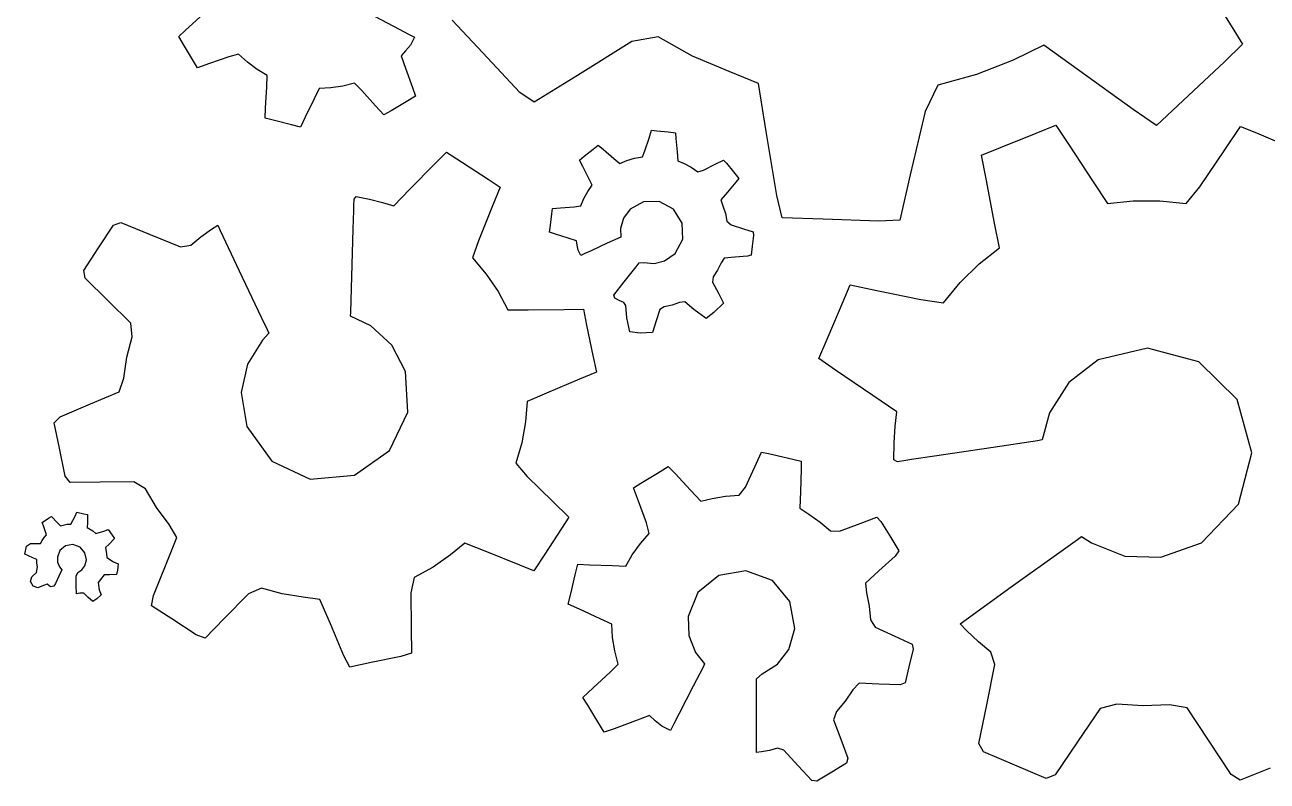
# Model space of a CAD drawing. Header units: metres. Extents: x 523 to 912, y 992 to 1102.
# Drawn here: x 781.28 to 794.73, y 1052.66 to 1060.85 of the extents above; entities that cross this region are included whole.
import ezdxf

# ---------------------------------------------------------------- set-up
doc = ezdxf.new("R2010")
doc.units = ezdxf.units.M

msp = doc.modelspace()

# ---------------------------------------------------------------- linework, layer by layer
at = {"layer": 'COMPONENT1'}
for p, q in [((783.018, 1060.788, 0), (783.18, 1060.935, 0)), ((785.074, 1060.939, 0), (785.333, 1060.802, 0)), ((786.238, 1060.547, 0), (785.908, 1060.9, 0)), ((794.225, 1061.02, 0), (794.461, 1060.64, 0)), ((782.949, 1060.723, 0), (783.018, 1060.788, 0)), ((785.333, 1060.802, 0), (785.435, 1060.749, 0)), ((783.011, 1060.619, 0), (782.949, 1060.723, 0)), ((785.456, 1060.631, 0), (785.402, 1060.569, 0)), ((785.435, 1060.749, 0), (785.497, 1060.716, 0)), ((785.497, 1060.716, 0), (785.456, 1060.631, 0)), ((787.852, 1060.668, 0), (787.264, 1060.303, 0)), ((788.135, 1060.72, 0), (787.852, 1060.668, 0)), ((788.508, 1060.512, 0), (788.135, 1060.72, 0)), ((792.311, 1060.629, 0), (791.979, 1060.469, 0)), ((792.697, 1060.351, 0), (792.311, 1060.629, 0)), ((794.461, 1060.64, 0), (794.263, 1060.449, 0)), ((783.108, 1060.457, 0), (783.011, 1060.619, 0)), ((783.49, 1060.505, 0), (783.282, 1060.431, 0)), ((783.594, 1060.533, 0), (783.49, 1060.505, 0)), ((783.69, 1060.445, 0), (783.594, 1060.533, 0)), ((785.402, 1060.569, 0), (785.353, 1060.515, 0)), ((785.353, 1060.515, 0), (785.401, 1060.38, 0)), ((786.64, 1060.117, 0), (786.238, 1060.547, 0)), ((788.905, 1060.344, 0), (788.508, 1060.512, 0)), ((783.152, 1060.385, 0), (783.108, 1060.457, 0)), ((783.282, 1060.431, 0), (783.152, 1060.385, 0)), ((783.797, 1060.367, 0), (783.69, 1060.445, 0)), ((783.906, 1060.303, 0), (783.797, 1060.367, 0)), ((785.401, 1060.38, 0), (785.476, 1060.17, 0)), ((791.979, 1060.469, 0), (791.58, 1060.311, 0)), ((794.263, 1060.449, 0), (793.816, 1060.031, 0)), ((783.899, 1060.174, 0), (783.906, 1060.303, 0)), ((787.264, 1060.303, 0), (786.794, 1060.011, 0)), ((789.221, 1060.216, 0), (788.905, 1060.344, 0)), ((791.58, 1060.311, 0), (791.162, 1060.195, 0)), ((793.275, 1059.935, 0), (792.697, 1060.351, 0)), ((783.888, 1059.953, 0), (783.899, 1060.174, 0)), ((784.466, 1060.162, 0), (784.412, 1060.05, 0)), ((784.595, 1060.167, 0), (784.466, 1060.162, 0)), ((784.724, 1060.186, 0), (784.595, 1060.167, 0)), ((784.85, 1060.218, 0), (784.724, 1060.186, 0)), ((784.929, 1060.139, 0), (784.85, 1060.218, 0)), ((785.078, 1059.974, 0), (784.929, 1060.139, 0)), ((785.476, 1060.17, 0), (785.508, 1060.076, 0)), ((786.794, 1060.011, 0), (786.64, 1060.117, 0)), ((789.306, 1059.694, 0), (789.221, 1060.216, 0)), ((791.162, 1060.195, 0), (791.025, 1059.913, 0)), ((784.412, 1060.05, 0), (784.317, 1059.85, 0)), ((785.168, 1059.874, 0), (785.078, 1059.974, 0)), ((785.407, 1060.016, 0), (785.245, 1059.919, 0)), ((785.508, 1060.076, 0), (785.407, 1060.016, 0)), ((793.816, 1060.031, 0), (793.527, 1059.761, 0)), ((783.883, 1059.839, 0), (783.888, 1059.953, 0)), ((783.985, 1059.814, 0), (783.883, 1059.839, 0)), ((784.317, 1059.85, 0), (784.266, 1059.742, 0)), ((785.245, 1059.919, 0), (785.168, 1059.874, 0)), ((791.025, 1059.913, 0), (790.864, 1059.225, 0)), ((793.527, 1059.761, 0), (793.275, 1059.935, 0)), ((784.168, 1059.767, 0), (783.985, 1059.814, 0)), ((784.266, 1059.742, 0), (784.168, 1059.767, 0)), ((788.037, 1059.624, 0), (788.065, 1059.71, 0)), ((788.065, 1059.71, 0), (788.12, 1059.704, 0)), ((788.12, 1059.704, 0), (788.243, 1059.69, 0)), ((788.243, 1059.69, 0), (788.322, 1059.681, 0)), ((789.419, 1059.003, 0), (789.306, 1059.694, 0)), ((792.226, 1059.678, 0), (792.44, 1059.765, 0)), ((792.44, 1059.765, 0), (792.577, 1059.557, 0)), ((794.269, 1059.498, 0), (794.438, 1059.748, 0)), ((794.438, 1059.748, 0), (794.61, 1059.679, 0)), ((787.992, 1059.486, 0), (788.037, 1059.624, 0)), ((788.322, 1059.681, 0), (788.328, 1059.619, 0)), ((788.328, 1059.619, 0), (788.34, 1059.475, 0)), ((791.841, 1059.522, 0), (792.226, 1059.678, 0)), ((792.577, 1059.557, 0), (792.844, 1059.151, 0)), ((794.61, 1059.679, 0), (794.99, 1059.519, 0)), ((785.722, 1059.348, 0), (785.846, 1059.472, 0)), ((785.846, 1059.472, 0), (786.019, 1059.359, 0)), ((787.283, 1059.386, 0), (787.336, 1059.427, 0)), ((787.336, 1059.427, 0), (787.433, 1059.504, 0)), ((787.433, 1059.504, 0), (787.488, 1059.547, 0)), ((787.488, 1059.547, 0), (787.545, 1059.499, 0)), ((787.545, 1059.499, 0), (787.656, 1059.404, 0)), ((787.88, 1059.405, 0), (787.965, 1059.42, 0)), ((787.965, 1059.42, 0), (787.992, 1059.486, 0)), ((788.34, 1059.475, 0), (788.348, 1059.379, 0)), ((791.636, 1059.438, 0), (791.841, 1059.522, 0)), ((791.685, 1059.182, 0), (791.636, 1059.438, 0)), ((793.998, 1059.098, 0), (794.269, 1059.498, 0)), ((785.45, 1059.07, 0), (785.722, 1059.348, 0)), ((786.019, 1059.359, 0), (786.296, 1059.178, 0)), ((787.319, 1059.316, 0), (787.283, 1059.386, 0)), ((787.386, 1059.186, 0), (787.319, 1059.316, 0)), ((787.656, 1059.404, 0), (787.72, 1059.35, 0)), ((787.72, 1059.35, 0), (787.797, 1059.381, 0)), ((787.797, 1059.381, 0), (787.88, 1059.405, 0)), ((788.348, 1059.379, 0), (788.416, 1059.349, 0)), ((788.416, 1059.349, 0), (788.492, 1059.308, 0)), ((788.492, 1059.308, 0), (788.565, 1059.259, 0)), ((788.626, 1059.275, 0), (788.754, 1059.34, 0)), ((788.754, 1059.34, 0), (788.844, 1059.386, 0)), ((788.844, 1059.386, 0), (788.875, 1059.352, 0)), ((788.875, 1059.352, 0), (788.951, 1059.257, 0)), ((786.296, 1059.178, 0), (786.425, 1059.091, 0)), ((787.423, 1059.114, 0), (787.386, 1059.186, 0)), ((788.565, 1059.259, 0), (788.626, 1059.275, 0)), ((788.951, 1059.257, 0), (789.007, 1059.187, 0)), ((789.007, 1059.187, 0), (788.977, 1059.146, 0)), ((790.864, 1059.225, 0), (790.75, 1058.735, 0)), ((791.777, 1058.704, 0), (791.685, 1059.182, 0)), ((792.844, 1059.151, 0), (792.999, 1058.916, 0)), ((785.274, 1058.89, 0), (785.45, 1059.07, 0)), ((786.425, 1059.091, 0), (786.337, 1058.873, 0)), ((787.332, 1058.969, 0), (787.374, 1059.044, 0)), ((787.374, 1059.044, 0), (787.423, 1059.114, 0)), ((788.885, 1059.038, 0), (788.815, 1058.957, 0)), ((788.977, 1059.146, 0), (788.885, 1059.038, 0)), ((793.85, 1058.914, 0), (793.998, 1059.098, 0)), ((784.842, 1058.84, 0), (784.844, 1058.89, 0)), ((784.844, 1058.89, 0), (784.846, 1058.964, 0)), ((784.846, 1058.964, 0), (784.869, 1058.991, 0)), ((784.869, 1058.991, 0), (785.011, 1058.963, 0)), ((785.011, 1058.963, 0), (785.151, 1058.927, 0)), ((785.151, 1058.927, 0), (785.274, 1058.89, 0)), ((787.08, 1058.87, 0), (787.225, 1058.881, 0)), ((787.225, 1058.881, 0), (787.298, 1058.891, 0)), ((787.298, 1058.891, 0), (787.332, 1058.969, 0)), ((787.976, 1058.935, 0), (787.832, 1058.854, 0)), ((788.148, 1058.938, 0), (787.976, 1058.935, 0)), ((788.301, 1058.855, 0), (788.148, 1058.938, 0)), ((788.815, 1058.957, 0), (788.837, 1058.891, 0)), ((788.837, 1058.891, 0), (788.863, 1058.808, 0)), ((789.479, 1058.76, 0), (789.419, 1059.003, 0)), ((792.999, 1058.916, 0), (793.276, 1058.944, 0)), ((793.276, 1058.944, 0), (793.565, 1058.944, 0)), ((793.565, 1058.944, 0), (793.85, 1058.914, 0)), ((784.836, 1058.639, 0), (784.842, 1058.84, 0)), ((786.337, 1058.873, 0), (786.191, 1058.511, 0)), ((786.97, 1058.681, 0), (786.984, 1058.805, 0)), ((786.984, 1058.805, 0), (786.992, 1058.863, 0)), ((786.992, 1058.863, 0), (787.08, 1058.87, 0)), ((787.761, 1058.757, 0), (787.729, 1058.644, 0)), ((787.832, 1058.854, 0), (787.761, 1058.757, 0)), ((788.395, 1058.703, 0), (788.301, 1058.855, 0)), ((788.863, 1058.808, 0), (788.88, 1058.723, 0)), ((789.921, 1058.745, 0), (789.479, 1058.76, 0)), ((790.523, 1058.724, 0), (789.921, 1058.745, 0)), ((782.079, 1058.435, 0), (782.241, 1058.683, 0)), ((782.241, 1058.683, 0), (782.322, 1058.709, 0)), ((782.322, 1058.709, 0), (782.638, 1058.581, 0)), ((783.187, 1058.554, 0), (783.301, 1058.637, 0)), ((783.301, 1058.637, 0), (783.369, 1058.681, 0)), ((783.369, 1058.681, 0), (783.396, 1058.624, 0)), ((783.396, 1058.624, 0), (783.603, 1058.188, 0)), ((784.82, 1058.125, 0), (784.836, 1058.639, 0)), ((786.961, 1058.604, 0), (786.97, 1058.681, 0)), ((787.729, 1058.644, 0), (787.73, 1058.553, 0)), ((788.401, 1058.531, 0), (788.395, 1058.703, 0)), ((788.88, 1058.723, 0), (788.925, 1058.686, 0)), ((788.925, 1058.686, 0), (789.058, 1058.643, 0)), ((789.058, 1058.643, 0), (789.164, 1058.609, 0)), ((790.75, 1058.735, 0), (790.523, 1058.724, 0)), ((791.829, 1058.437, 0), (791.777, 1058.704, 0)), ((782.638, 1058.581, 0), (782.966, 1058.448, 0)), ((783.079, 1058.464, 0), (783.187, 1058.554, 0)), ((786.191, 1058.511, 0), (786.127, 1058.326, 0)), ((787.023, 1058.584, 0), (786.961, 1058.604, 0)), ((787.162, 1058.539, 0), (787.023, 1058.584, 0)), ((787.252, 1058.51, 0), (787.162, 1058.539, 0)), ((787.26, 1058.463, 0), (787.252, 1058.51, 0)), ((787.585, 1058.486, 0), (787.41, 1058.405, 0)), ((787.73, 1058.553, 0), (787.585, 1058.486, 0)), ((788.32, 1058.376, 0), (788.401, 1058.531, 0)), ((789.168, 1058.571, 0), (789.154, 1058.453, 0)), ((789.164, 1058.609, 0), (789.168, 1058.571, 0)), ((781.919, 1058.19, 0), (782.079, 1058.435, 0)), ((782.966, 1058.448, 0), (783.079, 1058.464, 0)), ((787.271, 1058.41, 0), (787.26, 1058.463, 0)), ((787.299, 1058.354, 0), (787.271, 1058.41, 0)), ((787.341, 1058.373, 0), (787.299, 1058.354, 0)), ((787.41, 1058.405, 0), (787.341, 1058.373, 0)), ((788.206, 1058.295, 0), (788.32, 1058.376, 0)), ((789.103, 1058.345, 0), (788.965, 1058.334, 0)), ((789.143, 1058.356, 0), (789.103, 1058.345, 0)), ((789.154, 1058.453, 0), (789.143, 1058.356, 0)), ((791.608, 1058.261, 0), (791.829, 1058.437, 0)), ((786.127, 1058.326, 0), (786.274, 1058.152, 0)), ((787.768, 1058.067, 0), (787.896, 1058.231, 0)), ((787.896, 1058.231, 0), (787.93, 1058.275, 0)), ((787.93, 1058.275, 0), (787.978, 1058.277, 0)), ((787.978, 1058.277, 0), (788.093, 1058.266, 0)), ((788.093, 1058.266, 0), (788.206, 1058.295, 0)), ((788.817, 1058.272, 0), (788.777, 1058.195, 0)), ((788.849, 1058.324, 0), (788.817, 1058.272, 0)), ((788.965, 1058.334, 0), (788.849, 1058.324, 0)), ((791.403, 1058.059, 0), (791.608, 1058.261, 0)), ((781.934, 1058.106, 0), (781.919, 1058.19, 0)), ((782.18, 1057.865, 0), (781.934, 1058.106, 0)), ((783.603, 1058.188, 0), (783.841, 1057.686, 0)), ((784.808, 1057.738, 0), (784.82, 1058.125, 0)), ((786.274, 1058.152, 0), (786.403, 1057.962, 0)), ((788.73, 1058.123, 0), (788.725, 1058.066, 0)), ((788.777, 1058.195, 0), (788.73, 1058.123, 0)), ((786.403, 1057.962, 0), (786.51, 1057.763, 0)), ((787.656, 1057.924, 0), (787.768, 1058.067, 0)), ((788.725, 1058.066, 0), (788.787, 1057.945, 0)), ((788.787, 1057.945, 0), (788.843, 1057.837, 0)), ((790.137, 1057.855, 0), (790.214, 1058.034, 0)), ((790.214, 1058.034, 0), (790.502, 1057.974, 0)), ((790.502, 1057.974, 0), (790.979, 1057.876, 0)), ((791.222, 1057.839, 0), (791.403, 1058.059, 0)), ((782.43, 1057.621, 0), (782.18, 1057.865, 0)), ((787.668, 1057.89, 0), (787.656, 1057.924, 0)), ((787.715, 1057.866, 0), (787.668, 1057.89, 0)), ((787.763, 1057.845, 0), (787.715, 1057.866, 0)), ((787.787, 1057.81, 0), (787.763, 1057.845, 0)), ((787.798, 1057.677, 0), (787.787, 1057.81, 0)), ((788.286, 1057.816, 0), (788.202, 1057.797, 0)), ((788.367, 1057.843, 0), (788.286, 1057.816, 0)), ((788.425, 1057.85, 0), (788.367, 1057.843, 0)), ((788.521, 1057.768, 0), (788.425, 1057.85, 0)), ((788.843, 1057.837, 0), (788.738, 1057.736, 0)), ((789.976, 1057.474, 0), (790.137, 1057.855, 0)), ((790.979, 1057.876, 0), (791.222, 1057.839, 0)), ((783.841, 1057.686, 0), (783.904, 1057.552, 0)), ((784.806, 1057.697, 0), (784.808, 1057.738, 0)), ((785.026, 1057.593, 0), (784.806, 1057.697, 0)), ((786.51, 1057.763, 0), (786.728, 1057.765, 0)), ((786.728, 1057.765, 0), (787.117, 1057.769, 0)), ((787.117, 1057.769, 0), (787.326, 1057.771, 0)), ((787.326, 1057.771, 0), (787.362, 1057.597, 0)), ((787.83, 1057.527, 0), (787.798, 1057.677, 0)), ((788.155, 1057.768, 0), (788.114, 1057.644, 0)), ((788.202, 1057.797, 0), (788.155, 1057.768, 0)), ((788.656, 1057.671, 0), (788.521, 1057.768, 0)), ((788.738, 1057.736, 0), (788.656, 1057.671, 0)), ((782.442, 1057.472, 0), (782.43, 1057.621, 0)), ((783.904, 1057.552, 0), (783.923, 1057.513, 0)), ((785.255, 1057.381, 0), (785.026, 1057.593, 0)), ((787.362, 1057.597, 0), (787.43, 1057.272, 0)), ((788.114, 1057.644, 0), (788.075, 1057.521, 0)), ((782.386, 1057.251, 0), (782.442, 1057.472, 0)), ((783.854, 1057.436, 0), (783.69, 1057.175, 0)), ((783.923, 1057.513, 0), (783.854, 1057.436, 0)), ((787.94, 1057.514, 0), (787.83, 1057.527, 0)), ((788.075, 1057.521, 0), (787.94, 1057.514, 0)), ((789.876, 1057.237, 0), (789.976, 1057.474, 0)), ((785.402, 1057.096, 0), (785.255, 1057.381, 0)), ((787.43, 1057.272, 0), (787.468, 1057.091, 0)), ((793.433, 1057.351, 0), (792.898, 1057.223, 0)), ((793.986, 1057.201, 0), (793.433, 1057.351, 0)), ((782.353, 1057.024, 0), (782.386, 1057.251, 0)), ((783.69, 1057.175, 0), (783.623, 1056.87, 0)), ((790.055, 1057.112, 0), (789.876, 1057.237, 0)), ((792.898, 1057.223, 0), (792.579, 1056.979, 0)), ((794.4, 1056.793, 0), (793.986, 1057.201, 0)), ((782.301, 1056.877, 0), (782.353, 1057.024, 0)), ((785.426, 1056.656, 0), (785.402, 1057.096, 0)), ((787.284, 1057.013, 0), (786.926, 1056.861, 0)), ((787.468, 1057.091, 0), (787.284, 1057.013, 0)), ((790.458, 1056.839, 0), (790.055, 1057.112, 0)), ((781.993, 1056.746, 0), (782.301, 1056.877, 0)), ((783.623, 1056.87, 0), (783.683, 1056.502, 0)), ((792.579, 1056.979, 0), (792.37, 1056.649, 0)), ((781.664, 1056.607, 0), (781.993, 1056.746, 0)), ((786.719, 1056.773, 0), (786.701, 1056.551, 0)), ((786.926, 1056.861, 0), (786.719, 1056.773, 0)), ((790.719, 1056.662, 0), (790.458, 1056.839, 0)), ((794.559, 1056.216, 0), (794.4, 1056.793, 0)), ((781.6, 1056.54, 0), (781.664, 1056.607, 0)), ((785.228, 1056.243, 0), (785.426, 1056.656, 0)), ((790.702, 1056.504, 0), (790.719, 1056.662, 0)), ((792.37, 1056.649, 0), (792.292, 1056.356, 0)), ((781.658, 1056.266, 0), (781.6, 1056.54, 0)), ((783.683, 1056.502, 0), (783.955, 1056.126, 0)), ((786.701, 1056.551, 0), (786.66, 1056.324, 0)), ((790.688, 1056.324, 0), (790.702, 1056.504, 0)), ((786.66, 1056.324, 0), (786.595, 1056.104, 0)), ((790.687, 1056.142, 0), (790.688, 1056.324, 0)), ((792.242, 1056.348, 0), (791.762, 1056.276, 0)), ((792.292, 1056.356, 0), (792.242, 1056.348, 0)), ((781.72, 1055.966, 0), (781.658, 1056.266, 0)), ((784.848, 1055.975, 0), (785.228, 1056.243, 0)), ((789.181, 1056.066, 0), (789.254, 1056.223, 0)), ((789.254, 1056.223, 0), (789.331, 1056.211, 0)), ((789.331, 1056.211, 0), (789.533, 1056.163, 0)), ((791.762, 1056.276, 0), (791.127, 1056.181, 0)), ((794.416, 1055.661, 0), (794.559, 1056.216, 0)), ((783.955, 1056.126, 0), (784.371, 1055.933, 0)), ((786.595, 1056.104, 0), (786.719, 1055.961, 0)), ((788.129, 1055.998, 0), (788.245, 1056.069, 0)), ((788.245, 1056.069, 0), (788.318, 1055.993, 0)), ((789.08, 1055.845, 0), (789.181, 1056.066, 0)), ((789.533, 1056.163, 0), (789.682, 1056.127, 0)), ((789.682, 1056.127, 0), (789.685, 1056.041, 0)), ((790.725, 1056.121, 0), (790.687, 1056.142, 0)), ((790.815, 1056.134, 0), (790.725, 1056.121, 0)), ((790.878, 1056.143, 0), (790.815, 1056.134, 0)), ((791.127, 1056.181, 0), (790.878, 1056.143, 0)), ((781.774, 1055.897, 0), (781.72, 1055.966, 0)), ((784.371, 1055.933, 0), (784.848, 1055.975, 0)), ((786.719, 1055.961, 0), (786.995, 1055.69, 0)), ((787.949, 1055.888, 0), (788.129, 1055.998, 0)), ((788.318, 1055.993, 0), (788.485, 1055.812, 0)), ((789.685, 1056.041, 0), (789.676, 1055.8, 0)), ((782.097, 1055.9, 0), (781.774, 1055.897, 0)), ((782.46, 1055.904, 0), (782.097, 1055.9, 0)), ((782.589, 1055.826, 0), (782.46, 1055.904, 0)), ((782.706, 1055.626, 0), (782.589, 1055.826, 0)), ((787.868, 1055.837, 0), (787.949, 1055.888, 0)), ((787.922, 1055.692, 0), (787.868, 1055.837, 0)), ((788.485, 1055.812, 0), (788.596, 1055.692, 0)), ((789.014, 1055.759, 0), (789.08, 1055.845, 0)), ((789.676, 1055.8, 0), (789.668, 1055.617, 0)), ((786.995, 1055.69, 0), (787.168, 1055.521, 0)), ((788.008, 1055.46, 0), (787.922, 1055.692, 0)), ((788.596, 1055.692, 0), (788.719, 1055.723, 0)), ((788.719, 1055.723, 0), (788.864, 1055.749, 0)), ((788.864, 1055.749, 0), (789.014, 1055.759, 0)), ((794.014, 1055.242, 0), (794.416, 1055.661, 0)), ((781.539, 1055.509, 0), (781.57, 1055.528, 0)), ((781.57, 1055.528, 0), (781.636, 1055.459, 0)), ((781.78, 1055.446, 0), (781.825, 1055.53, 0)), ((781.825, 1055.53, 0), (781.844, 1055.573, 0)), ((781.844, 1055.573, 0), (781.92, 1055.558, 0)), ((781.92, 1055.558, 0), (781.961, 1055.549, 0)), ((781.961, 1055.549, 0), (781.96, 1055.46, 0)), ((782.842, 1055.441, 0), (782.706, 1055.626, 0)), ((787.168, 1055.521, 0), (787.089, 1055.396, 0)), ((789.668, 1055.617, 0), (789.766, 1055.552, 0)), ((789.766, 1055.552, 0), (789.888, 1055.468, 0)), ((790.323, 1055.453, 0), (790.502, 1055.519, 0)), ((790.502, 1055.519, 0), (790.546, 1055.472, 0)), ((781.469, 1055.464, 0), (781.539, 1055.509, 0)), ((781.484, 1055.425, 0), (781.469, 1055.464, 0)), ((781.517, 1055.331, 0), (781.484, 1055.425, 0)), ((781.636, 1055.459, 0), (781.667, 1055.427, 0)), ((781.667, 1055.427, 0), (781.74, 1055.443, 0)), ((781.74, 1055.443, 0), (781.78, 1055.446, 0)), ((781.96, 1055.46, 0), (781.958, 1055.41, 0)), ((781.958, 1055.41, 0), (782.019, 1055.371, 0)), ((782.137, 1055.368, 0), (782.185, 1055.386, 0)), ((782.185, 1055.386, 0), (782.227, 1055.327, 0)), ((782.928, 1055.301, 0), (782.842, 1055.441, 0)), ((787.089, 1055.396, 0), (786.908, 1055.12, 0)), ((788.04, 1055.344, 0), (788.008, 1055.46, 0)), ((789.888, 1055.468, 0), (790, 1055.372, 0)), ((790.099, 1055.37, 0), (790.323, 1055.453, 0)), ((790.546, 1055.472, 0), (790.653, 1055.299, 0)), ((781.45, 1055.234, 0), (781.468, 1055.268, 0)), ((781.468, 1055.268, 0), (781.491, 1055.301, 0)), ((781.491, 1055.301, 0), (781.517, 1055.331, 0)), ((782.019, 1055.371, 0), (782.049, 1055.345, 0)), ((782.049, 1055.345, 0), (782.137, 1055.368, 0)), ((782.251, 1055.289, 0), (782.193, 1055.229, 0)), ((782.227, 1055.327, 0), (782.251, 1055.289, 0)), ((782.811, 1055.013, 0), (782.928, 1055.301, 0)), ((787.943, 1055.234, 0), (788.04, 1055.344, 0)), ((790, 1055.372, 0), (790.099, 1055.37, 0)), ((790.653, 1055.299, 0), (790.74, 1055.157, 0)), ((792.522, 1055.171, 0), (792.673, 1055.279, 0)), ((792.673, 1055.279, 0), (792.716, 1055.31, 0)), ((792.716, 1055.31, 0), (792.826, 1055.243, 0)), ((781.282, 1055.12, 0), (781.301, 1055.206, 0)), ((781.315, 1055.105, 0), (781.282, 1055.12, 0)), ((781.301, 1055.206, 0), (781.343, 1055.237, 0)), ((781.343, 1055.237, 0), (781.41, 1055.235, 0)), ((781.41, 1055.235, 0), (781.45, 1055.234, 0)), ((781.662, 1055.159, 0), (781.634, 1055.088, 0)), ((781.723, 1055.21, 0), (781.662, 1055.159, 0)), ((781.802, 1055.225, 0), (781.723, 1055.21, 0)), ((781.881, 1055.197, 0), (781.802, 1055.225, 0)), ((781.932, 1055.136, 0), (781.881, 1055.197, 0)), ((781.948, 1055.057, 0), (781.932, 1055.136, 0)), ((782.193, 1055.229, 0), (782.154, 1055.192, 0)), ((782.154, 1055.192, 0), (782.166, 1055.125, 0)), ((782.166, 1055.125, 0), (782.17, 1055.085, 0)), ((785.889, 1055.114, 0), (785.701, 1054.98, 0)), ((786.043, 1055.24, 0), (785.889, 1055.114, 0)), ((786.281, 1055.144, 0), (786.043, 1055.24, 0)), ((786.637, 1055, 0), (786.281, 1055.144, 0)), ((786.908, 1055.12, 0), (786.791, 1054.941, 0)), ((787.786, 1054.991, 0), (787.856, 1055.114, 0)), ((787.856, 1055.114, 0), (787.943, 1055.234, 0)), ((790.74, 1055.157, 0), (790.699, 1055.1, 0)), ((791.957, 1054.765, 0), (792.522, 1055.171, 0)), ((792.826, 1055.243, 0), (793.185, 1055.1, 0)), ((793.575, 1055.086, 0), (794.014, 1055.242, 0)), ((781.376, 1055.078, 0), (781.315, 1055.105, 0)), ((781.411, 1055.063, 0), (781.376, 1055.078, 0)), ((781.407, 1054.921, 0), (781.42, 1054.984, 0)), ((781.413, 1055.023, 0), (781.411, 1055.063, 0)), ((781.42, 1054.984, 0), (781.413, 1055.023, 0)), ((781.634, 1055.088, 0), (781.636, 1055.032, 0)), ((781.636, 1055.032, 0), (781.657, 1054.982, 0)), ((781.657, 1054.982, 0), (781.684, 1054.95, 0)), ((781.899, 1054.952, 0), (781.931, 1054.995, 0)), ((781.931, 1054.995, 0), (781.948, 1055.057, 0)), ((782.17, 1055.085, 0), (782.242, 1055.038, 0)), ((782.242, 1055.038, 0), (782.293, 1055.015, 0)), ((782.293, 1055.015, 0), (782.285, 1054.948, 0)), ((782.673, 1054.671, 0), (782.811, 1055.013, 0)), ((785.701, 1054.98, 0), (785.496, 1054.866, 0)), ((786.791, 1054.941, 0), (786.637, 1055, 0)), ((787.239, 1054.896, 0), (787.266, 1055.011, 0)), ((787.266, 1055.011, 0), (787.394, 1055.006, 0)), ((787.394, 1055.006, 0), (787.642, 1054.996, 0)), ((787.642, 1054.996, 0), (787.786, 1054.991, 0)), ((790.699, 1055.1, 0), (790.525, 1054.94, 0)), ((793.185, 1055.1, 0), (793.575, 1055.086, 0)), ((781.342, 1054.824, 0), (781.358, 1054.875, 0)), ((781.358, 1054.875, 0), (781.407, 1054.921, 0)), ((781.651, 1054.883, 0), (781.612, 1054.803, 0)), ((781.684, 1054.95, 0), (781.651, 1054.883, 0)), ((781.838, 1054.882, 0), (781.854, 1054.922, 0)), ((781.839, 1054.785, 0), (781.838, 1054.882, 0)), ((781.854, 1054.922, 0), (781.899, 1054.952, 0)), ((782.099, 1054.845, 0), (782.074, 1054.815, 0)), ((782.139, 1054.898, 0), (782.099, 1054.845, 0)), ((782.197, 1054.897, 0), (782.139, 1054.898, 0)), ((782.274, 1054.901, 0), (782.197, 1054.897, 0)), ((782.285, 1054.948, 0), (782.274, 1054.901, 0)), ((785.496, 1054.866, 0), (785.46, 1054.7, 0)), ((787.189, 1054.69, 0), (787.239, 1054.896, 0)), ((788.792, 1054.89, 0), (788.565, 1054.705, 0)), ((789.085, 1054.94, 0), (788.792, 1054.89, 0)), ((789.372, 1054.834, 0), (789.085, 1054.94, 0)), ((790.525, 1054.94, 0), (790.379, 1054.805, 0)), ((781.373, 1054.775, 0), (781.342, 1054.824, 0)), ((781.421, 1054.756, 0), (781.373, 1054.775, 0)), ((781.484, 1054.78, 0), (781.421, 1054.756, 0)), ((781.525, 1054.795, 0), (781.484, 1054.78, 0)), ((781.561, 1054.765, 0), (781.525, 1054.795, 0)), ((781.596, 1054.772, 0), (781.561, 1054.765, 0)), ((781.612, 1054.803, 0), (781.596, 1054.772, 0)), ((781.841, 1054.691, 0), (781.839, 1054.785, 0)), ((782.074, 1054.815, 0), (782.087, 1054.734, 0)), ((782.087, 1054.734, 0), (782.108, 1054.678, 0)), ((783.843, 1054.753, 0), (783.702, 1054.69, 0)), ((784.065, 1054.692, 0), (783.843, 1054.753, 0)), ((789.561, 1054.609, 0), (789.372, 1054.834, 0)), ((790.379, 1054.805, 0), (790.391, 1054.701, 0)), ((791.468, 1054.413, 0), (791.957, 1054.765, 0)), ((781.878, 1054.698, 0), (781.841, 1054.691, 0)), ((781.921, 1054.699, 0), (781.878, 1054.698, 0)), ((781.963, 1054.654, 0), (781.921, 1054.699, 0)), ((782.018, 1054.609, 0), (781.963, 1054.654, 0)), ((782.062, 1054.636, 0), (782.018, 1054.609, 0)), ((782.108, 1054.678, 0), (782.062, 1054.636, 0)), ((782.653, 1054.562, 0), (782.673, 1054.671, 0)), ((783.702, 1054.69, 0), (783.44, 1054.424, 0)), ((784.295, 1054.655, 0), (784.065, 1054.692, 0)), ((784.476, 1054.628, 0), (784.295, 1054.655, 0)), ((784.588, 1054.366, 0), (784.476, 1054.628, 0)), ((785.46, 1054.7, 0), (785.464, 1054.32, 0)), ((787.162, 1054.579, 0), (787.189, 1054.69, 0)), ((787.283, 1054.524, 0), (787.162, 1054.579, 0)), ((788.565, 1054.705, 0), (788.459, 1054.444, 0)), ((789.615, 1054.317, 0), (789.561, 1054.609, 0)), ((790.391, 1054.701, 0), (790.419, 1054.557, 0)), ((782.871, 1054.42, 0), (782.653, 1054.562, 0)), ((787.509, 1054.42, 0), (787.283, 1054.524, 0)), ((788.459, 1054.444, 0), (788.466, 1054.239, 0)), ((790.419, 1054.557, 0), (790.432, 1054.409, 0)), ((783.137, 1054.246, 0), (782.871, 1054.42, 0)), ((783.44, 1054.424, 0), (783.232, 1054.21, 0)), ((784.735, 1054.018, 0), (784.588, 1054.366, 0)), ((785.464, 1054.32, 0), (785.467, 1054.048, 0)), ((787.635, 1054.361, 0), (787.509, 1054.42, 0)), ((787.643, 1054.217, 0), (787.635, 1054.361, 0)), ((789.549, 1054.088, 0), (789.615, 1054.317, 0)), ((790.432, 1054.409, 0), (790.485, 1054.329, 0)), ((790.485, 1054.329, 0), (790.696, 1054.232, 0)), ((791.404, 1054.367, 0), (791.468, 1054.413, 0)), ((791.473, 1054.293, 0), (791.404, 1054.367, 0)), ((783.232, 1054.21, 0), (783.137, 1054.246, 0)), ((787.666, 1054.072, 0), (787.643, 1054.217, 0)), ((788.466, 1054.239, 0), (788.54, 1054.054, 0)), ((790.696, 1054.232, 0), (790.884, 1054.145, 0)), ((791.601, 1054.171, 0), (791.473, 1054.293, 0)), ((785.467, 1054.048, 0), (785.35, 1054.014, 0)), ((787.703, 1053.931, 0), (787.666, 1054.072, 0)), ((788.54, 1054.054, 0), (788.639, 1053.934, 0)), ((789.427, 1053.931, 0), (789.549, 1054.088, 0)), ((790.896, 1054.091, 0), (790.85, 1053.9, 0)), ((790.884, 1054.145, 0), (790.896, 1054.091, 0)), ((791.736, 1054.059, 0), (791.601, 1054.171, 0)), ((791.781, 1053.924, 0), (791.736, 1054.059, 0)), ((784.798, 1053.898, 0), (784.735, 1054.018, 0)), ((785.031, 1053.947, 0), (784.798, 1053.898, 0)), ((785.35, 1054.014, 0), (785.031, 1053.947, 0)), ((787.616, 1053.841, 0), (787.703, 1053.931, 0)), ((788.639, 1053.934, 0), (788.621, 1053.898, 0)), ((789.26, 1053.825, 0), (789.427, 1053.931, 0)), ((791.691, 1053.49, 0), (791.781, 1053.924, 0)), ((787.433, 1053.672, 0), (787.616, 1053.841, 0)), ((788.621, 1053.898, 0), (788.514, 1053.69, 0)), ((789.2, 1053.771, 0), (789.26, 1053.825, 0)), ((789.2, 1053.676, 0), (789.2, 1053.771, 0)), ((790.85, 1053.9, 0), (790.808, 1053.726, 0)), ((787.322, 1053.57, 0), (787.433, 1053.672, 0)), ((788.514, 1053.69, 0), (788.364, 1053.397, 0)), ((789.201, 1053.321, 0), (789.2, 1053.676, 0)), ((790.241, 1053.652, 0), (790.16, 1053.53, 0)), ((790.311, 1053.723, 0), (790.241, 1053.652, 0)), ((790.525, 1053.714, 0), (790.311, 1053.723, 0)), ((790.753, 1053.705, 0), (790.525, 1053.714, 0)), ((790.808, 1053.726, 0), (790.753, 1053.705, 0)), ((787.373, 1053.485, 0), (787.322, 1053.57, 0)), ((790.16, 1053.53, 0), (790.067, 1053.417, 0)), ((787.484, 1053.305, 0), (787.373, 1053.485, 0)), ((788.042, 1053.372, 0), (787.891, 1053.316, 0)), ((788.103, 1053.317, 0), (788.042, 1053.372, 0)), ((788.364, 1053.397, 0), (788.306, 1053.283, 0)), ((790.067, 1053.417, 0), (790.034, 1053.328, 0)), ((791.605, 1053.072, 0), (791.691, 1053.49, 0)), ((792.919, 1053.449, 0), (792.675, 1053.087, 0)), ((793.098, 1053.497, 0), (792.919, 1053.449, 0)), ((793.383, 1053.478, 0), (793.098, 1053.497, 0)), ((793.67, 1053.489, 0), (793.383, 1053.478, 0)), ((793.862, 1053.457, 0), (793.67, 1053.489, 0)), ((794.092, 1053.108, 0), (793.862, 1053.457, 0)), ((787.553, 1053.192, 0), (787.484, 1053.305, 0)), ((787.891, 1053.316, 0), (787.658, 1053.23, 0)), ((788.174, 1053.258, 0), (788.103, 1053.317, 0)), ((788.269, 1053.212, 0), (788.174, 1053.258, 0)), ((788.306, 1053.283, 0), (788.269, 1053.212, 0)), ((789.201, 1053.013, 0), (789.201, 1053.321, 0)), ((790.034, 1053.328, 0), (790.111, 1053.119, 0)), ((787.658, 1053.23, 0), (787.553, 1053.192, 0)), ((790.111, 1053.119, 0), (790.188, 1052.912, 0)), ((794.338, 1052.735, 0), (794.092, 1053.108, 0)), ((789.201, 1052.972, 0), (789.201, 1053.013, 0)), ((789.253, 1052.979, 0), (789.201, 1052.972, 0)), ((789.341, 1052.996, 0), (789.253, 1052.979, 0)), ((789.427, 1053.019, 0), (789.341, 1052.996, 0)), ((789.497, 1052.997, 0), (789.427, 1053.019, 0)), ((789.65, 1052.83, 0), (789.497, 1052.997, 0)), ((791.655, 1052.979, 0), (791.605, 1053.072, 0)), ((791.996, 1052.835, 0), (791.655, 1052.979, 0)), ((792.675, 1053.087, 0), (792.433, 1052.73, 0)), ((789.798, 1052.67, 0), (789.65, 1052.83, 0)), ((790.173, 1052.859, 0), (790.014, 1052.762, 0)), ((790.188, 1052.912, 0), (790.173, 1052.859, 0)), ((792.333, 1052.693, 0), (791.996, 1052.835, 0)), ((790.014, 1052.762, 0), (789.852, 1052.663, 0)), ((792.433, 1052.73, 0), (792.333, 1052.693, 0)), ((794.434, 1052.672, 0), (794.338, 1052.735, 0)), ((794.758, 1052.803, 0), (794.434, 1052.672, 0)), ((789.852, 1052.663, 0), (789.798, 1052.67, 0))]:
    msp.add_line(p, q, dxfattribs=at)

doc.saveas('drawing.dxf')
